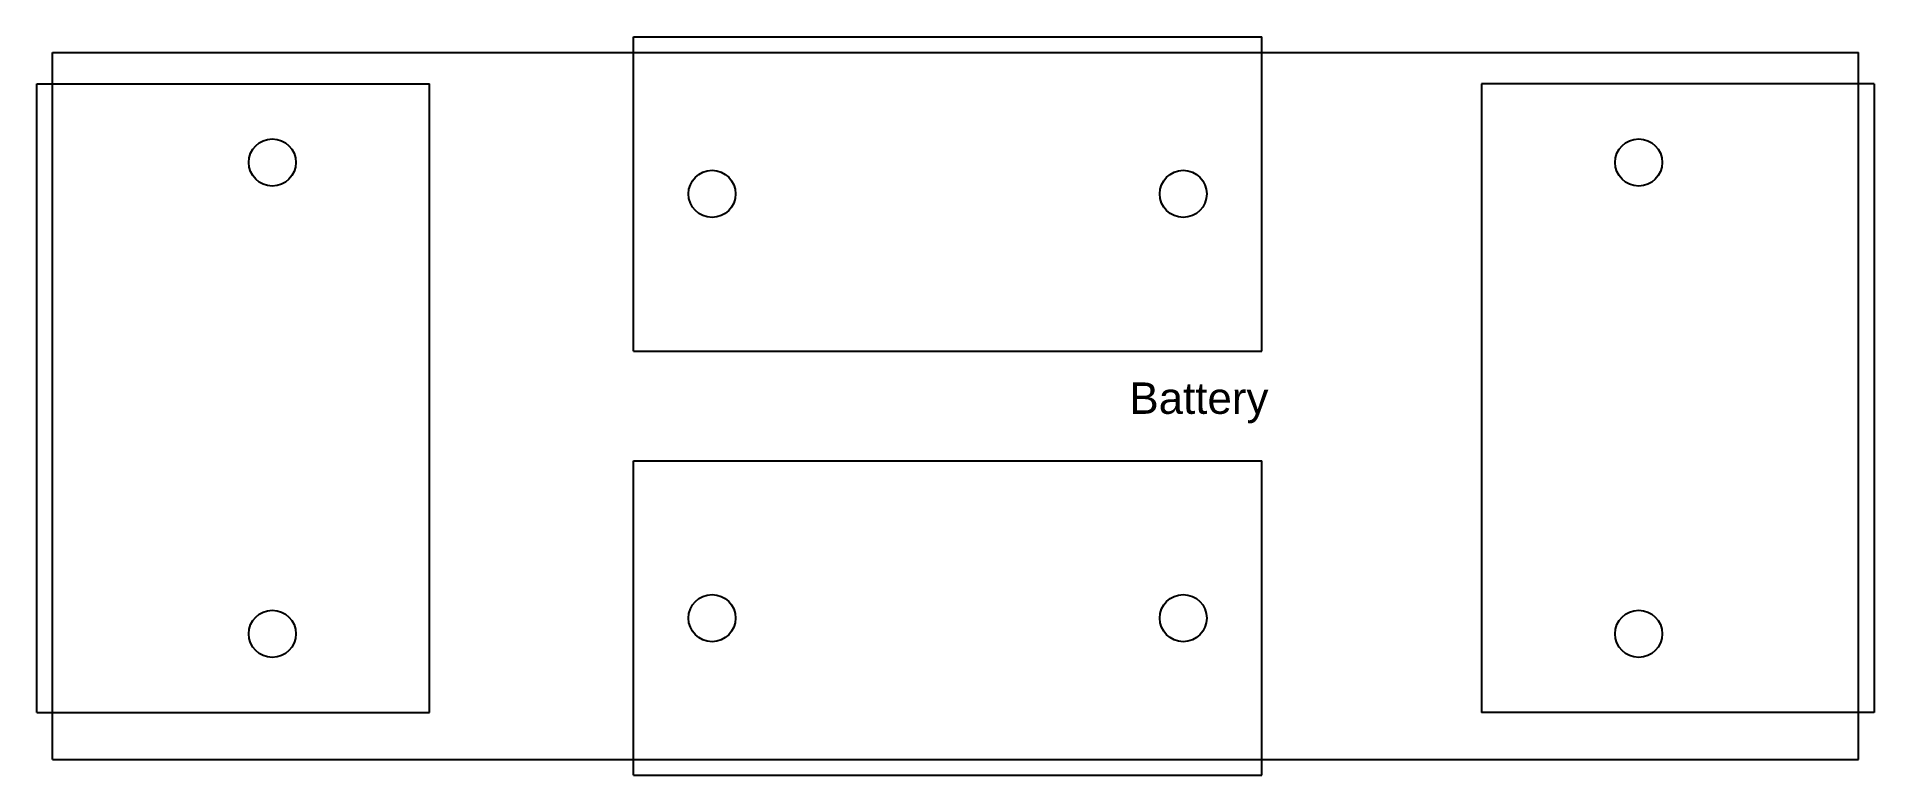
# Model space of a CAD drawing. Header units: millimetres. Extents: x 99 to 216, y 154 to 201.
import ezdxf
from ezdxf.enums import TextEntityAlignment as Align

# ---------------------------------------------------------------- set-up
doc = ezdxf.new("R2010")
doc.units = ezdxf.units.MM
doc.layers.get('0').update_dxf_attribs({"lineweight": 25, "true_color": 0x000000})
doc.styles.add('textstyle0', font='')
doc.styles.get('textstyle0').set_extended_font_data('Arial')

# ---------------------------------------------------------------- blocks, each defined once
blk = doc.blocks.new('support horizontal')
for p, q in [((-20, 10), (20, 10)), ((-20, -10), (-20, 10)), ((20, -10), (20, 10)), ((-20, -10), (20, -10))]:
    blk.add_line(p, q)
for centre in [(-15, 0), (15, 0)]:
    blk.add_circle(centre, 1.5)
blk = doc.blocks.new('support vertical')
for p, q in [((-13, 20), (12, 20)), ((-13, -20), (-13, 20)), ((12, -20), (12, 20)), ((-13, -20), (12, -20))]:
    blk.add_line(p, q)
for centre in [(2, 15), (2, -15)]:
    blk.add_circle(centre, 1.5)
blk = doc.blocks.new('battery')
for p, q in [((-57, 22), (58, 22)), ((-57, -23), (-57, 22)), ((58, -23), (58, 22)), ((-57, -23), (58, -23))]:
    blk.add_line(p, q)
for name, p in [('support horizontal', (0, 13)), ('support vertical', (-45, 0)), ('support horizontal', (0, -14))]:
    blk.add_blockref(name, p)
at = {"rotation": 180}
blk.add_blockref('support vertical', (46, 0), dxfattribs=at)
at = {"style": 'textstyle0'}
blk.add_text('Battery', height=2, dxfattribs=at).set_placement((16, 0), align=Align.MIDDLE_CENTER)

msp = doc.modelspace()

# ---------------------------------------------------------------- block references
msp.add_blockref('battery', (157, 178))

doc.saveas('drawing.dxf')
